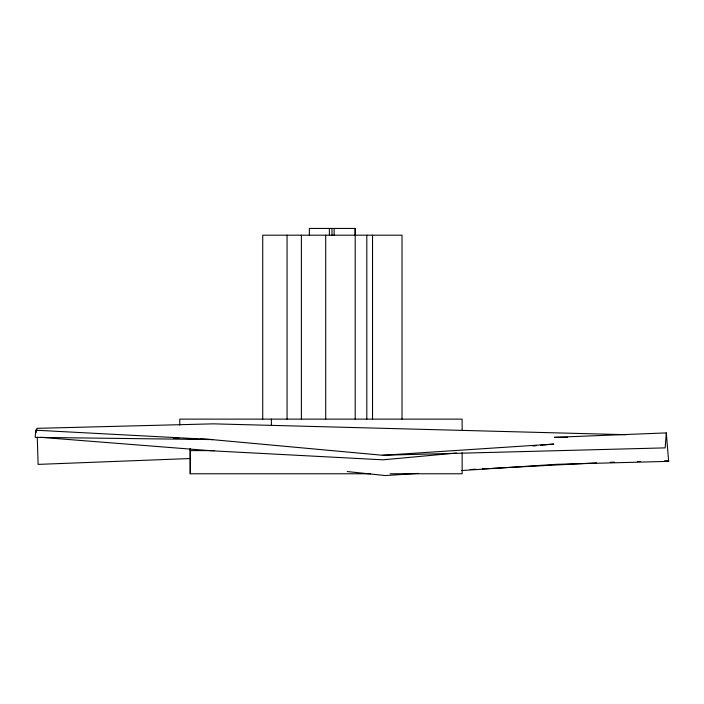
<?xml version="1.0" encoding="UTF-8"?>
<svg xmlns="http://www.w3.org/2000/svg" width="704" height="704" viewBox="0 0 704 704"><rect width="100%" height="100%" fill="white"/><g stroke="black" fill="none" stroke-linecap="round" stroke-linejoin="round"><path stroke-width="1.06" d="M200.746 439.102L212.784 439.578L35.79 430.214L35.2 437.36L211.622 439.578L382.386 455.242L665.157 447.876L666.318 432.907L554.321 437.334L567.415 437.334M36.652 430.514L36.925 428.34L213.365 423.843L626.27 434.711M461.692 470.545L556.644 464.314L668.633 461.366L668.8 460.733M456.315 453.059L382.976 459.818L212.203 450.824L40.858 437.334M532.937 445.993L536.228 445.694M540.602 445.289L553.74 444.074L382.395 455.321M418.035 473.414L385.299 475.561L347.23 471.548M470.219 469.506L475.702 469.216M482.275 468.873L488.849 468.53M492.14 468.354L596.552 462.854M190.45 458.524L38.113 464.394L37.268 437.254M610.236 462.273L614.574 462.158M637.349 461.56L640.605 461.472M664.462 460.847L667.718 460.759M190.159 448.466L190.159 450.613L214.438 450.613M190.159 450.613L190.247 473.774L370.533 473.774M390.157 473.774L462.141 473.774L462.141 452.716M173.378 438.02L178.851 438.24M186.516 438.539L196.372 438.935M35.79 430.214L36.344 432.388M666.318 432.907L668.633 461.366M462.141 429.986L462.141 419.126L179.758 419.126L179.758 425.128M402.019 419.126L402.019 235.189L262.724 235.189L262.724 419.126M372.53 235.189L372.53 419.126M366.81 235.189L366.81 419.126M355.397 235.189L355.397 228.439L309.346 228.439L309.346 235.189M355.194 235.189L355.194 419.126M354.948 228.439L354.948 235.189M334.136 228.439L334.136 235.189M331.989 228.439L331.989 235.189M329.384 228.439L329.384 235.189M325.706 235.189L325.706 419.126M301.374 235.189L301.374 419.126M287.065 235.189L287.065 419.126M271.366 419.126L271.366 425.128M190.247 450.613L190.247 473.774"/></g></svg>
